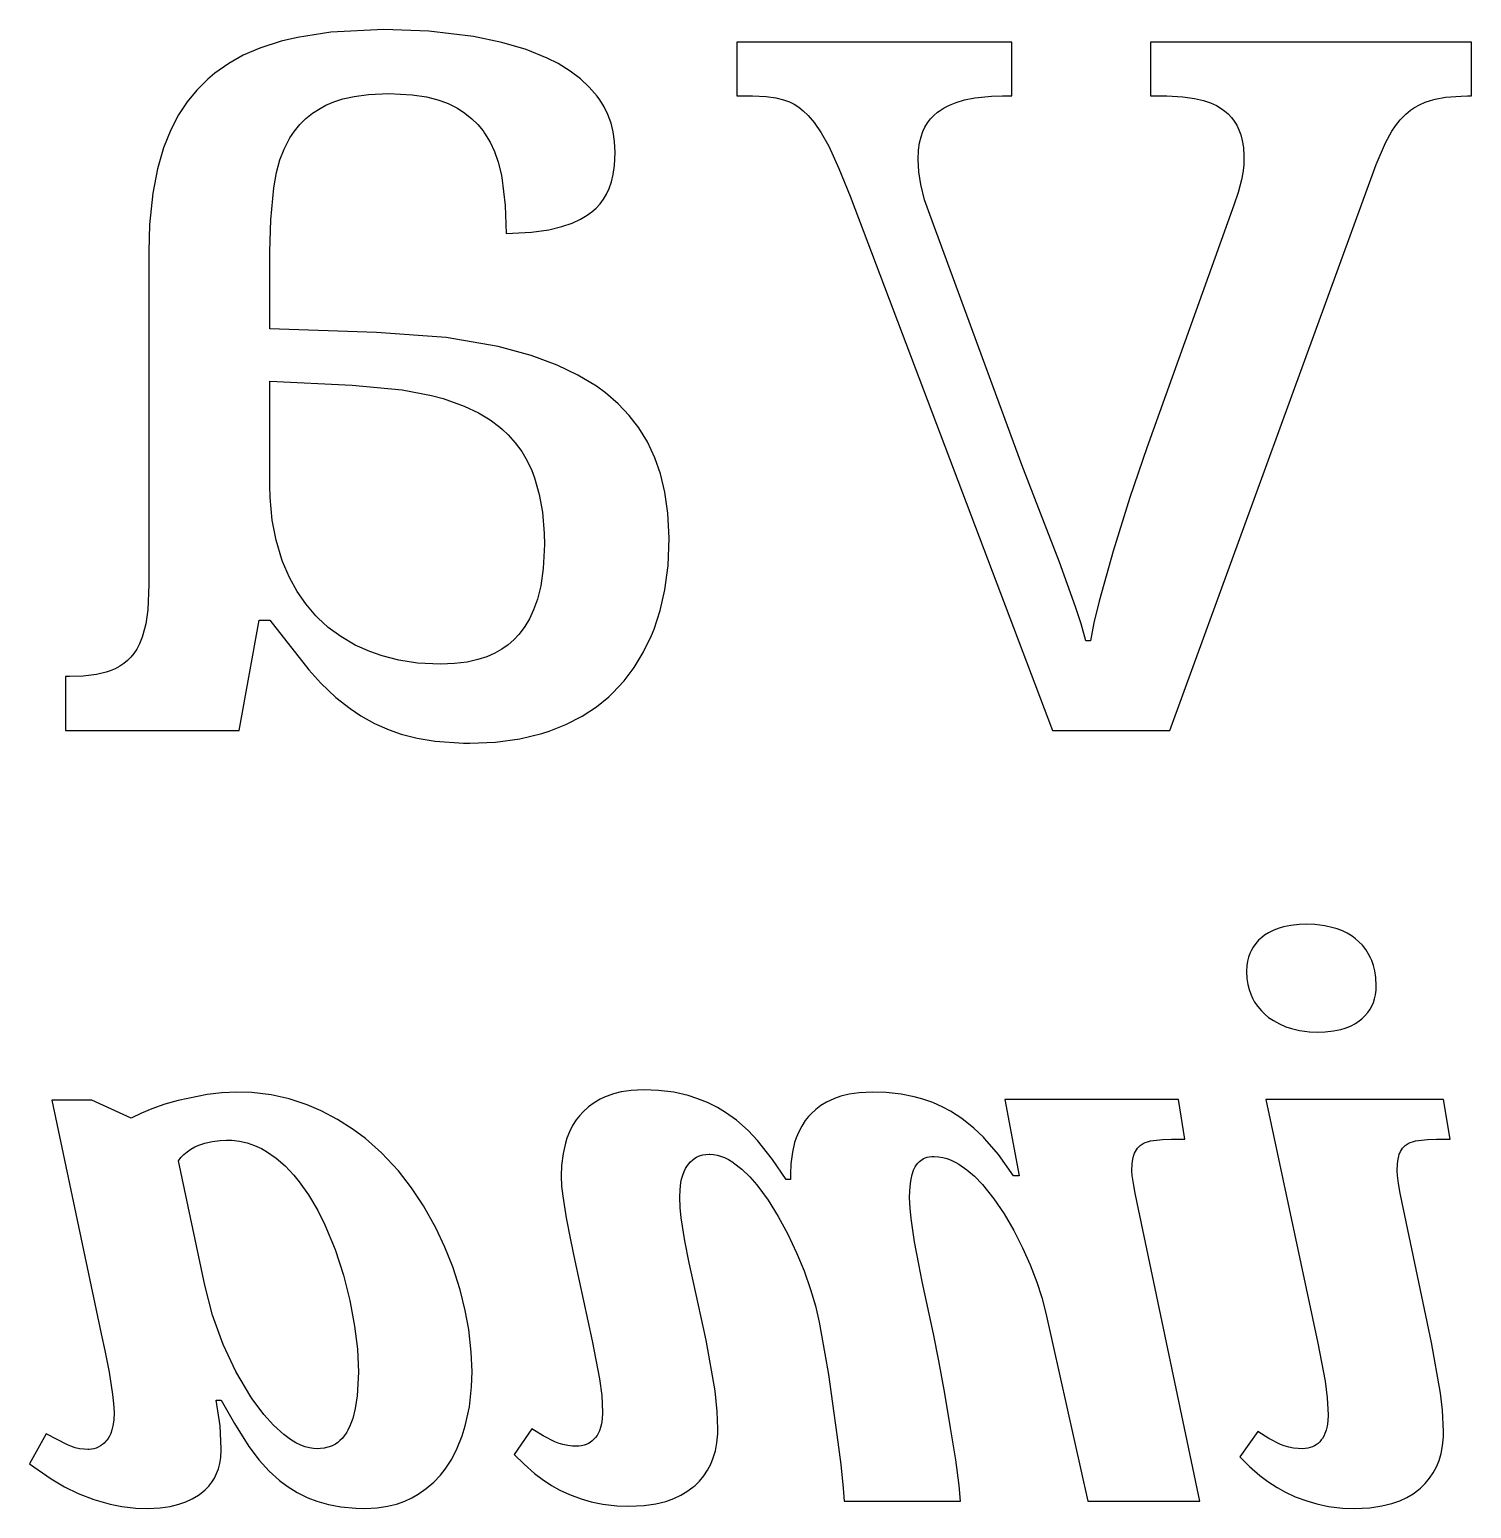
# Model space of a CAD drawing. Header units: millimetres. Extents: x -86 to 88, y -26 to 27.
# Drawn here: x -23.59 to 13.85, y -22.19 to 16.2 of the extents above; entities that cross this region are included whole.
import ezdxf

# ---------------------------------------------------------------- set-up
doc = ezdxf.new("R2010")
doc.units = ezdxf.units.MM

msp = doc.modelspace()

# ---------------------------------------------------------------- linework, layer by layer
for p, q in [((-15.77235, 16.12771), (-16.63456, 15.99471)), ((-14.39062, 16.19791), (-15.77235, 16.12771)), ((-13.22156, 16.15555), (-14.39062, 16.19791)), ((-12.05989, 16.01822), (-13.22156, 16.15555)), ((-17.05729, 15.89583), (-17.6107, 15.71854)), ((-16.63456, 15.99471), (-17.05729, 15.89583)), ((-11.32487, 15.86645), (-12.05989, 16.01822)), ((-10.69252, 15.67689), (-11.32487, 15.86645)), ((1.91666, 15.86979), (-5.22916, 15.86979)), ((-5.22916, 15.86979), (-5.22916, 14.47395)), ((1.91666, 14.47395), (1.91666, 15.86979)), ((5.51562, 15.86979), (5.51562, 14.47395)), ((13.84895, 15.86979), (5.51562, 15.86979)), ((13.84895, 14.47395), (13.84895, 15.86979)), ((-18.0429, 15.52974), (-18.41758, 15.32024)), ((-17.6107, 15.71854), (-18.0429, 15.52974)), ((-10.14843, 15.45572), (-10.69252, 15.67689)), ((-9.86889, 15.31331), (-10.14843, 15.45572)), ((-18.78082, 15.06466), (-18.96354, 14.91145)), ((-18.41758, 15.32024), (-18.78082, 15.06466)), ((-9.55415, 15.1187), (-9.86889, 15.31331)), ((-9.28898, 14.91701), (-9.55415, 15.1187)), ((-19.2508, 14.62594), (-19.49708, 14.3233)), ((-18.96354, 14.91145), (-19.2508, 14.62594)), ((-9.06265, 14.70671), (-9.28898, 14.91701)), ((-8.85677, 14.47135), (-9.06265, 14.70671)), ((-19.49708, 14.3233), (-19.72016, 13.98445)), ((-16.04705, 14.15314), (-15.89583, 14.23437)), ((-15.89583, 14.23437), (-15.68681, 14.32456)), ((-15.68681, 14.32456), (-15.45346, 14.39944)), ((-15.45346, 14.39944), (-15.16116, 14.46477)), ((-15.16116, 14.46477), (-14.78692, 14.51418)), ((-14.78692, 14.51418), (-14.26041, 14.53645)), ((-14.26041, 14.53645), (-13.65973, 14.50671)), ((-13.65973, 14.50671), (-13.28139, 14.44916)), ((-13.28139, 14.44916), (-12.99265, 14.37646)), ((-12.99265, 14.37646), (-12.76658, 14.29569)), ((-12.76658, 14.29569), (-12.70312, 14.26822)), ((-12.70312, 14.26822), (-12.47899, 14.15378)), ((-8.78756, 14.37799), (-8.85677, 14.47135)), ((-8.67084, 14.19152), (-8.78756, 14.37799)), ((-5.22916, 14.47395), (-4.8177, 14.47395)), ((-4.8177, 14.47395), (-4.46659, 14.45822)), ((-4.46659, 14.45822), (-4.21149, 14.42221)), ((-4.21149, 14.42221), (-4.01416, 14.37463)), ((-4.01416, 14.37463), (-3.98958, 14.36718)), ((-3.98958, 14.36718), (-3.85692, 14.3179)), ((-3.85692, 14.3179), (-3.73563, 14.25757)), ((-3.73563, 14.25757), (-3.61761, 14.18308)), ((0.15393, 14.16682), (0.29757, 14.23973)), ((0.29757, 14.23973), (0.47159, 14.30843)), ((0.47159, 14.30843), (0.68638, 14.37116)), ((0.68638, 14.37116), (0.95809, 14.42467)), ((0.95809, 14.42467), (1.38765, 14.46702)), ((1.38765, 14.46702), (1.67187, 14.47395)), ((1.67187, 14.47395), (1.91666, 14.47395)), ((5.51562, 14.47395), (5.9375, 14.47395)), ((5.9375, 14.47395), (6.35662, 14.45511)), ((6.35662, 14.45511), (6.66016, 14.41215)), ((6.66016, 14.41215), (6.89285, 14.35606)), ((6.89285, 14.35606), (7.0768, 14.29238)), ((7.0768, 14.29238), (7.22618, 14.22377)), ((7.22618, 14.22377), (7.35027, 14.15136)), ((12.36917, 14.17095), (12.50313, 14.24656)), ((12.50313, 14.24656), (12.64335, 14.30983)), ((12.64335, 14.30983), (12.78868, 14.36026)), ((12.78868, 14.36026), (12.90364, 14.39062)), ((12.90364, 14.39062), (13.17626, 14.43963)), ((13.17626, 14.43963), (13.58625, 14.47151)), ((13.58625, 14.47151), (13.75, 14.47395)), ((13.75, 14.47395), (13.84895, 14.47395)), ((-19.72016, 13.98445), (-19.92235, 13.5993)), ((-16.57402, 13.7329), (-16.4184, 13.88594)), ((-16.4184, 13.88594), (-16.2443, 14.02529)), ((-16.2443, 14.02529), (-16.04705, 14.15314)), ((-12.47899, 14.15378), (-12.28788, 14.03127)), ((-12.28788, 14.03127), (-12.10477, 13.88512)), ((-12.10477, 13.88512), (-11.94917, 13.7306)), ((-8.57202, 13.98907), (-8.67084, 14.19152)), ((-8.49108, 13.76497), (-8.57202, 13.98907)), ((-3.61761, 14.18308), (-3.50066, 14.09185)), ((-3.50066, 14.09185), (-3.36979, 13.96614)), ((-3.36979, 13.96614), (-3.21964, 13.78841)), ((-0.27192, 13.78073), (-0.19566, 13.8815)), ((-0.19566, 13.8815), (-0.11163, 13.97111)), ((-0.11163, 13.97111), (-0.01829, 14.05206)), ((-0.01829, 14.05206), (0.02343, 14.08333)), ((0.02343, 14.08333), (0.15393, 14.16682)), ((7.35027, 14.15136), (7.44531, 14.08333)), ((7.44531, 14.08333), (7.53377, 14.00661)), ((7.53377, 14.00661), (7.61782, 13.91718)), ((7.61782, 13.91718), (7.69115, 13.82074)), ((7.69115, 13.82074), (7.75541, 13.7154)), ((11.87337, 13.69762), (12.00034, 13.85527)), ((12.00034, 13.85527), (12.14298, 13.99891)), ((12.14298, 13.99891), (12.27054, 14.10454)), ((12.27054, 14.10454), (12.36917, 14.17095)), ((-19.92235, 13.5993), (-20.11198, 13.1302)), ((-16.83072, 13.38802), (-16.71423, 13.56285)), ((-16.71423, 13.56285), (-16.57402, 13.7329)), ((-11.94917, 13.7306), (-11.81533, 13.56612)), ((-11.81533, 13.56612), (-11.77604, 13.51041)), ((-11.77604, 13.51041), (-11.63434, 13.27595)), ((-8.43562, 13.54153), (-8.49108, 13.76497)), ((-8.39902, 13.29145), (-8.43562, 13.54153)), ((-3.21964, 13.78841), (-3.03518, 13.51902)), ((-3.03518, 13.51902), (-2.84114, 13.16927)), ((-0.44347, 13.41265), (-0.39589, 13.5478)), ((-0.39589, 13.5478), (-0.34096, 13.66554)), ((-0.34096, 13.66554), (-0.27192, 13.78073)), ((7.75541, 13.7154), (7.81154, 13.5985)), ((7.81154, 13.5985), (7.85965, 13.46651)), ((7.85965, 13.46651), (7.89897, 13.31463)), ((11.61491, 13.26057), (11.78125, 13.55989)), ((11.78125, 13.55989), (11.87337, 13.69762)), ((-20.11198, 13.1302), (-20.2724, 12.57951)), ((-17.09137, 12.81346), (-16.98333, 13.0932)), ((-16.98333, 13.0932), (-16.86144, 13.33529)), ((-16.86144, 13.33529), (-16.83072, 13.38802)), ((-11.63434, 13.27595), (-11.51961, 13.03217)), ((-8.38541, 13.0052), (-8.39902, 13.29145)), ((-2.84114, 13.16927), (-2.57486, 12.59309)), ((-0.52083, 12.82812), (-0.50987, 13.06395)), ((-0.50987, 13.06395), (-0.48238, 13.25421)), ((-0.48238, 13.25421), (-0.44347, 13.41265)), ((7.89897, 13.31463), (7.92761, 13.13625)), ((7.92761, 13.13625), (7.94199, 12.92196)), ((11.375, 12.69791), (11.61491, 13.26057)), ((-17.18285, 12.48406), (-17.09137, 12.81346)), ((-11.51961, 13.03217), (-11.4231, 12.76019)), ((-11.4231, 12.76019), (-11.34614, 12.45117)), ((-8.43645, 12.43948), (-8.4017, 12.67378)), ((-8.4017, 12.67378), (-8.38541, 13.0052)), ((-0.49962, 12.50093), (-0.52083, 12.82812)), ((6.02083, -2), (11.375, 12.69791)), ((7.93586, 12.68067), (7.91184, 12.47501)), ((7.9427, 12.85937), (7.93586, 12.68067)), ((7.94199, 12.92196), (7.9427, 12.85937)), ((-20.2724, 12.57951), (-20.39311, 11.94882)), ((-17.2526, 12.08593), (-17.18285, 12.48406)), ((-11.34614, 12.45117), (-11.32812, 12.35416)), ((-11.32812, 12.35416), (-11.24012, 11.63267)), ((-8.48475, 12.24256), (-8.43645, 12.43948)), ((-2.57486, 12.59309), (-2.28125, 11.86979)), ((-0.44774, 12.17712), (-0.49962, 12.50093)), ((7.87777, 12.29943), (7.78869, 11.96747)), ((7.91184, 12.47501), (7.87777, 12.29943)), ((-20.39311, 11.94882), (-20.47482, 11.13963)), ((-17.32671, 11.26325), (-17.2526, 12.08593)), ((-8.68978, 11.79372), (-8.61216, 11.92553)), ((-8.61216, 11.92553), (-8.54376, 12.07349)), ((-8.54376, 12.07349), (-8.48475, 12.24256)), ((-0.34888, 11.78103), (-0.44774, 12.17712)), ((7.78869, 11.96747), (7.68208, 11.6407)), ((-11.24012, 11.63267), (-11.21354, 10.90625)), ((-8.99074, 11.46331), (-8.87683, 11.56486)), ((-8.87683, 11.56486), (-8.77741, 11.67441)), ((-8.77741, 11.67441), (-8.68978, 11.79372)), ((-2.28125, 11.86979), (2.97395, -2)), ((-0.21334, 11.39591), (-0.34888, 11.78103)), ((7.68208, 11.6407), (5.41658, 5.33856)), ((-20.47482, 11.13963), (-20.49479, 10.4375)), ((-17.34862, 10.4375), (-17.32671, 11.26325)), ((-9.76668, 11.08376), (-9.49889, 11.17679)), ((-9.49889, 11.17679), (-9.28362, 11.27591)), ((-9.28362, 11.27591), (-9.10937, 11.3776)), ((-9.10937, 11.3776), (-8.99074, 11.46331)), ((2.17707, 4.90103), (-0.21334, 11.39591)), ((-11.21354, 10.90625), (-10.56118, 10.93602)), ((-10.56118, 10.93602), (-10.10919, 11.00073)), ((-10.10919, 11.00073), (-9.76668, 11.08376)), ((-20.49479, 10.4375), (-20.49479, 1.79166)), ((-17.34895, 8.43229), (-17.34862, 10.4375)), ((-14.58333, 8.33333), (-17.34895, 8.43229)), ((-12.76976, 8.20227), (-14.58333, 8.33333)), ((-11.41977, 7.97108), (-12.76976, 8.20227)), ((-10.56612, 7.73863), (-11.41977, 7.97108)), ((-9.89357, 7.48868), (-10.56612, 7.73863)), ((-9.35293, 7.22905), (-9.89357, 7.48868)), ((-17.34895, 4.36458), (-17.34895, 7.0677)), ((-17.34895, 7.0677), (-15.21875, 6.96875)), ((-15.21875, 6.96875), (-13.91862, 6.847)), ((-8.87239, 6.9375), (-9.35293, 7.22905)), ((-8.63623, 6.76548), (-8.87239, 6.9375)), ((-13.91862, 6.847), (-13.1588, 6.70032)), ((-13.1588, 6.70032), (-12.85156, 6.61718)), ((-12.85156, 6.61718), (-12.3093, 6.42425)), ((-8.31065, 6.48514), (-8.63623, 6.76548)), ((-12.3093, 6.42425), (-11.93457, 6.24555)), ((-11.93457, 6.24555), (-11.63161, 6.06301)), ((-8.02518, 6.18406), (-8.31065, 6.48514)), ((-7.77299, 5.85607), (-8.02518, 6.18406)), ((-11.63161, 6.06301), (-11.38273, 5.87776)), ((-11.38273, 5.87776), (-11.3151, 5.82031)), ((-11.3151, 5.82031), (-11.16599, 5.68076)), ((-7.54992, 5.49205), (-7.77299, 5.85607)), ((-11.16599, 5.68076), (-10.97794, 5.47231)), ((-10.97794, 5.47231), (-10.81121, 5.24643)), ((-7.35539, 5.08062), (-7.54992, 5.49205)), ((-10.81121, 5.24643), (-10.66744, 5.0053)), ((-10.66744, 5.0053), (-10.54799, 4.75123)), ((-7.20919, 4.66489), (-7.35539, 5.08062)), ((5.41658, 5.33856), (4.97923, 4.04685)), ((-10.54799, 4.75123), (-10.47656, 4.55989)), ((-7.09322, 4.19142), (-7.20919, 4.66489)), ((2.65885, 3.64583), (2.17707, 4.90103)), ((-17.342, 4.05082), (-17.34895, 4.36458)), ((-10.47656, 4.55989), (-10.35711, 4.133)), ((-17.28819, 3.4629), (-17.342, 4.05082)), ((-10.35711, 4.133), (-10.27551, 3.67078)), ((-7.01413, 3.64017), (-7.09322, 4.19142)), ((4.97923, 4.04685), (4.5469, 2.65624)), ((-17.18992, 2.94445), (-17.28819, 3.4629)), ((-10.27551, 3.67078), (-10.22928, 3.11284)), ((-6.98437, 2.99479), (-7.01413, 3.64017)), ((3.14838, 2.36977), (2.65885, 3.64583)), ((-10.22928, 3.11284), (-10.22395, 2.83333)), ((-17.04166, 2.44531), (-17.18992, 2.94445)), ((-10.22395, 2.83333), (-10.25371, 2.20484)), ((-7.01287, 2.28422), (-6.98437, 2.99479)), ((-17.01998, 2.3857), (-17.04166, 2.44531)), ((-16.84353, 1.97291), (-17.01998, 2.3857)), ((3.57, 1.21603), (3.14838, 2.36977)), ((4.5469, 2.65624), (4.17968, 1.36197)), ((-16.6453, 1.61282), (-16.84353, 1.97291)), ((-10.25371, 2.20484), (-10.31901, 1.7602)), ((-7.0941, 1.6507), (-7.01287, 2.28422)), ((-20.49479, 1.79166), (-20.52458, 1.13611)), ((-16.4217, 1.28863), (-16.6453, 1.61282)), ((-10.31901, 1.7602), (-10.40507, 1.41178)), ((-7.21273, 1.12121), (-7.0941, 1.6507)), ((-16.15625, 0.97916), (-16.4217, 1.28863)), ((-10.40507, 1.41178), (-10.50417, 1.13094)), ((3.71599, 0.77548), (3.57, 1.21603)), ((4.17968, 1.36197), (4.04101, 0.79752)), ((-20.57658, 0.77563), (-20.60677, 0.63802)), ((-20.52458, 1.13611), (-20.57658, 0.77563)), ((-18.15104, -2), (-17.6302, 0.86458)), ((-17.6302, 0.86458), (-17.34866, 0.86458)), ((-17.34866, 0.86458), (-16.34107, -0.41921)), ((-16.10659, 0.92823), (-16.15625, 0.97916)), ((-15.83449, 0.68004), (-16.10659, 0.92823)), ((-10.61251, 0.89883), (-10.72855, 0.70283)), ((-10.50417, 1.13094), (-10.61251, 0.89883)), ((-7.375, 0.6302), (-7.21273, 1.12121)), ((3.83947, 0.32812), (3.71599, 0.77548)), ((4.04101, 0.79752), (3.95312, 0.32812)), ((-20.66963, 0.42542), (-20.73805, 0.25643)), ((-20.60677, 0.63802), (-20.66963, 0.42542)), ((-15.50939, 0.43967), (-15.83449, 0.68004)), ((-15.13637, 0.22191), (-15.50939, 0.43967)), ((-10.88281, 0.49739), (-11.01323, 0.35864)), ((-10.85186, 0.53461), (-10.88281, 0.49739)), ((-10.72855, 0.70283), (-10.85186, 0.53461)), ((-7.65612, 0.02404), (-7.44, 0.471)), ((-7.44, 0.471), (-7.375, 0.6302)), ((-20.88608, 0.00263), (-20.96354, -0.09375)), ((-20.8104, 0.11817), (-20.88608, 0.00263)), ((-20.73805, 0.25643), (-20.8104, 0.11817)), ((-14.7552, 0.04947), (-15.13637, 0.22191)), ((-14.43676, -0.06215), (-14.7552, 0.04947)), ((-11.51297, 0.00848), (-11.71855, -0.08137)), ((-11.33011, 0.111), (-11.51297, 0.00848)), ((-11.16479, 0.22703), (-11.33011, 0.111)), ((-11.01323, 0.35864), (-11.16479, 0.22703)), ((-7.89353, -0.36482), (-7.65612, 0.02404)), ((3.95312, 0.32812), (3.83947, 0.32812)), ((-21.25011, -0.33146), (-21.3683, -0.39489)), ((-21.14388, -0.25989), (-21.25011, -0.33146)), ((-21.04701, -0.17907), (-21.14388, -0.25989)), ((-20.96354, -0.09375), (-21.04701, -0.17907)), ((-14.00265, -0.17235), (-14.43676, -0.06215)), ((-13.5153, -0.24632), (-14.00265, -0.17235)), ((-12.92187, -0.27604), (-13.5153, -0.24632)), ((-12.55621, -0.26144), (-12.92187, -0.27604)), ((-12.22857, -0.21955), (-12.55621, -0.26144)), ((-11.95388, -0.15808), (-12.22857, -0.21955)), ((-11.71855, -0.08137), (-11.95388, -0.15808)), ((-8.15359, -0.70844), (-7.89353, -0.36482)), ((-22.55729, -0.59895), (-22.65625, -0.59895)), ((-22.65625, -0.59895), (-22.65625, -2)), ((-22.19907, -0.58566), (-22.55729, -0.59895)), ((-21.85593, -0.54213), (-22.19907, -0.58566)), ((-21.60677, -0.48437), (-21.85593, -0.54213)), ((-21.50201, -0.4505), (-21.60677, -0.48437)), ((-21.3683, -0.39489), (-21.50201, -0.4505)), ((-16.34107, -0.41921), (-16.02919, -0.76791)), ((-8.45572, -1.03125), (-8.15359, -0.70844)), ((-16.02919, -0.76791), (-15.63509, -1.13945)), ((-15.63509, -1.13945), (-15.26842, -1.42996)), ((-8.87057, -1.38045), (-8.55172, -1.12045)), ((-8.55172, -1.12045), (-8.45572, -1.03125)), ((-15.26842, -1.42996), (-14.98967, -1.61511)), ((-9.24497, -1.62646), (-8.87057, -1.38045)), ((-14.98967, -1.61511), (-14.63188, -1.81322)), ((-14.63188, -1.81322), (-14.25814, -1.97928)), ((-10.09895, -2.01041), (-9.66911, -1.84371)), ((-9.66911, -1.84371), (-9.24497, -1.62646)), ((-22.65625, -2), (-18.15104, -2)), ((-14.25814, -1.97928), (-13.9427, -2.09114)), ((-13.9427, -2.09114), (-13.52788, -2.20045)), ((-13.52788, -2.20045), (-13.05817, -2.2777)), ((-13.05817, -2.2777), (-12.32767, -2.32658)), ((-12.16145, -2.32812), (-11.49694, -2.29835)), ((-11.49694, -2.29835), (-10.86439, -2.20956)), ((-10.86439, -2.20956), (-10.2927, -2.07124)), ((-10.2927, -2.07124), (-10.09895, -2.01041)), ((2.97395, -2), (6.02083, -2)), ((-12.32767, -2.32658), (-12.16145, -2.32812)), ((8.5811, -7.24764), (8.47797, -7.31321)), ((8.71435, -7.1802), (8.5811, -7.24764)), ((8.85398, -7.12722), (8.71435, -7.1802)), ((8.9718, -7.09471), (8.85398, -7.12722)), ((9.15745, -7.0583), (8.9718, -7.09471)), ((9.37513, -7.03393), (9.15745, -7.0583)), ((9.56423, -7.0279), (9.37513, -7.03393)), ((9.78632, -7.03633), (9.56423, -7.0279)), ((10.04153, -7.06914), (9.78632, -7.03633)), ((10.25841, -7.1176), (10.04153, -7.06914)), ((10.36421, -7.14899), (10.25841, -7.1176)), ((10.4976, -7.19991), (10.36421, -7.14899)), ((10.62588, -7.26261), (10.4976, -7.19991)), ((10.74801, -7.33658), (10.62588, -7.26261)), ((8.18146, -7.62197), (8.13628, -7.69769)), ((8.2483, -7.5295), (8.18146, -7.62197)), ((8.32411, -7.44423), (8.2483, -7.5295)), ((8.4081, -7.36702), (8.32411, -7.44423)), ((8.47797, -7.31321), (8.4081, -7.36702)), ((10.83739, -7.40127), (10.74801, -7.33658)), ((10.91932, -7.47194), (10.83739, -7.40127)), ((11.01684, -7.57239), (10.91932, -7.47194)), ((11.10397, -7.68198), (11.01684, -7.57239)), ((8.03398, -7.98312), (8.0163, -8.10007)), ((8.05991, -7.88001), (8.03398, -7.98312)), ((8.09318, -7.78738), (8.05991, -7.88001)), ((8.13628, -7.69769), (8.09318, -7.78738)), ((11.17983, -7.79965), (11.10397, -7.68198)), ((11.23068, -7.89518), (11.17983, -7.79965)), ((11.26514, -7.97181), (11.23068, -7.89518)), ((11.30809, -8.09383), (11.26514, -7.97181)), ((8.0163, -8.10007), (8.00868, -8.25217)), ((8.00868, -8.25217), (8.01722, -8.43279)), ((8.01722, -8.43279), (8.03981, -8.58762)), ((11.34325, -8.23702), (11.30809, -8.09383)), ((11.36811, -8.40916), (11.34325, -8.23702)), ((11.37803, -8.62283), (11.36811, -8.40916)), ((8.03981, -8.58762), (8.07349, -8.72357)), ((8.07349, -8.72357), (8.11672, -8.84545)), ((11.35835, -8.85785), (11.37355, -8.73818)), ((11.37355, -8.73818), (11.37803, -8.62283)), ((8.11672, -8.84545), (8.16514, -8.94943)), ((8.16514, -8.94943), (8.2198, -9.0459)), ((8.2198, -9.0459), (8.30096, -9.16418)), ((8.30096, -9.16418), (8.39355, -9.27376)), ((11.21749, -9.2288), (11.25954, -9.15451)), ((11.25954, -9.15451), (11.3021, -9.06058)), ((11.3021, -9.06058), (11.33423, -8.96421)), ((11.33423, -8.96421), (11.35835, -8.85785)), ((8.39355, -9.27376), (8.49662, -9.37353)), ((8.49662, -9.37353), (8.58282, -9.44324)), ((8.58282, -9.44324), (8.70634, -9.52691)), ((8.70634, -9.52691), (8.86598, -9.61499)), ((10.83787, -9.60085), (10.93764, -9.53448)), ((10.93764, -9.53448), (11.00396, -9.48072)), ((11.00396, -9.48072), (11.08346, -9.40404)), ((11.08346, -9.40404), (11.15488, -9.31979)), ((11.15488, -9.31979), (11.21749, -9.2288)), ((8.86598, -9.61499), (9.03356, -9.6868)), ((9.03356, -9.6868), (9.17538, -9.73316)), ((9.17538, -9.73316), (9.38851, -9.7845)), ((9.38851, -9.7845), (9.6399, -9.81962)), ((9.6399, -9.81962), (9.85894, -9.82879)), ((9.85894, -9.82879), (10.05018, -9.82264)), ((10.05018, -9.82264), (10.27018, -9.79669)), ((10.27018, -9.79669), (10.45744, -9.75751)), ((10.45744, -9.75751), (10.57244, -9.72369)), ((10.57244, -9.72369), (10.70845, -9.66941)), ((10.70845, -9.66941), (10.83787, -9.60085)), ((-18.98111, -11.44689), (-19.7361, -11.60332)), ((-18.59572, -11.40049), (-18.98111, -11.44689)), ((-18.2079, -11.38454), (-18.59572, -11.40049)), ((-17.82014, -11.39759), (-18.2079, -11.38454)), ((-17.31532, -11.45668), (-17.82014, -11.39759)), ((-16.84852, -11.55905), (-17.31532, -11.45668)), ((-8.6467, -11.50759), (-8.77422, -11.56878)), ((-8.59728, -11.4866), (-8.6467, -11.50759)), ((-8.42987, -11.42812), (-8.59728, -11.4866)), ((-8.22572, -11.37837), (-8.42987, -11.42812)), ((-7.97121, -11.34194), (-8.22572, -11.37837)), ((-7.64105, -11.32682), (-7.97121, -11.34194)), ((-7.25768, -11.34127), (-7.64105, -11.32682)), ((-6.86285, -11.39014), (-7.25768, -11.34127)), ((-6.4911, -11.47417), (-6.86285, -11.39014)), ((-6.26256, -11.54684), (-6.4911, -11.47417)), ((-2.52242, -11.48906), (-2.69245, -11.5483)), ((-2.3134, -11.43837), (-2.52242, -11.48906)), ((-2.0479, -11.40055), (-2.3134, -11.43837)), ((-1.69531, -11.38454), (-2.0479, -11.40055)), ((-1.3521, -11.39509), (-1.69531, -11.38454)), ((-0.95692, -11.43815), (-1.3521, -11.39509)), ((-0.61972, -11.50272), (-0.95692, -11.43815)), ((-0.398, -11.56366), (-0.61972, -11.50272)), ((-21.97526, -11.59418), (-23.01128, -11.59418)), ((-23.01128, -11.59418), (-21.72914, -17.66145)), ((-20.95208, -12.05871), (-21.97526, -11.59418)), ((-20.41508, -11.81616), (-20.68827, -11.92707)), ((-20.07835, -11.70096), (-20.41508, -11.81616)), ((-19.7361, -11.60332), (-20.07835, -11.70096)), ((-16.38498, -11.71267), (-16.84852, -11.55905)), ((-16.02181, -11.86901), (-16.38498, -11.71267)), ((-15.59381, -12.09326), (-16.02181, -11.86901)), ((-9.21524, -11.89233), (-9.31085, -11.99648)), ((-9.0795, -11.76965), (-9.21524, -11.89233)), ((-8.93199, -11.66143), (-9.0795, -11.76965)), ((-8.77422, -11.56878), (-8.93199, -11.66143)), ((-5.99071, -11.65632), (-6.26256, -11.54684)), ((-5.72888, -11.78799), (-5.99071, -11.65632)), ((-5.52328, -11.91144), (-5.72888, -11.78799)), ((-3.17588, -11.83161), (-3.29825, -11.94432)), ((-3.04682, -11.73535), (-3.17588, -11.83161)), ((-2.89461, -11.64352), (-3.04682, -11.73535)), ((-2.71158, -11.5562), (-2.89461, -11.64352)), ((-2.69245, -11.5483), (-2.71158, -11.5562)), ((-0.13321, -11.65774), (-0.398, -11.56366)), ((0.12298, -11.77314), (-0.13321, -11.65774)), ((0.32523, -11.88256), (0.12298, -11.77314)), ((0.61372, -12.0712), (0.32523, -11.88256)), ((6.24045, -11.57595), (1.73177, -11.57595)), ((1.73177, -11.57595), (2.10243, -13.55989)), ((6.41059, -12.60894), (6.24045, -11.57595)), ((13.125, -11.57595), (8.50998, -11.57595)), ((8.50998, -11.57595), (9.85886, -17.89845)), ((13.29513, -12.60894), (13.125, -11.57595)), ((-20.68827, -11.92707), (-20.95208, -12.05871)), ((-15.18634, -12.35296), (-15.59381, -12.09326)), ((-9.49, -12.25497), (-9.57102, -12.41295)), ((-9.39425, -12.10545), (-9.49, -12.25497)), ((-9.31085, -11.99648), (-9.39425, -12.10545)), ((-5.23915, -12.11652), (-5.52328, -11.91144)), ((-4.93393, -12.38379), (-5.23915, -12.11652)), ((-3.54095, -12.26481), (-3.61997, -12.41397)), ((-3.44832, -12.1237), (-3.54095, -12.26481)), ((-3.36783, -12.02105), (-3.44832, -12.1237)), ((-3.29825, -11.94432), (-3.36783, -12.02105)), ((0.92613, -12.31954), (0.61372, -12.0712)), ((-19.04223, -12.70908), (-18.84609, -12.66247)), ((-18.84609, -12.66247), (-18.64619, -12.63639)), ((-18.64619, -12.63639), (-18.48133, -12.63049)), ((-18.48133, -12.63049), (-18.33553, -12.63488)), ((-18.33553, -12.63488), (-18.13642, -12.65851)), ((-18.13642, -12.65851), (-17.94085, -12.70272)), ((-14.87036, -12.59061), (-15.18634, -12.35296)), ((-14.45366, -12.96026), (-14.87036, -12.59061)), ((-9.63657, -12.57795), (-9.67659, -12.70921)), ((-9.57102, -12.41295), (-9.63657, -12.57795)), ((-4.69243, -12.63775), (-4.93393, -12.38379)), ((-4.29879, -13.1304), (-4.69243, -12.63775)), ((-3.68469, -12.56987), (-3.72487, -12.69399)), ((-3.61997, -12.41397), (-3.68469, -12.56987)), ((1.17578, -12.55729), (0.92613, -12.31954)), ((1.2162, -12.59913), (1.17578, -12.55729)), ((1.56828, -13.00751), (1.2162, -12.59913)), ((5.43764, -12.67257), (5.5145, -12.65178)), ((5.5145, -12.65178), (5.59027, -12.6378)), ((5.59027, -12.6378), (5.8252, -12.61494)), ((5.8252, -12.61494), (6.06119, -12.60916)), ((6.06119, -12.60916), (6.41059, -12.60894)), ((12.32219, -12.67257), (12.39905, -12.65178)), ((12.39905, -12.65178), (12.47482, -12.6378)), ((12.47482, -12.6378), (12.70975, -12.61494)), ((12.70975, -12.61494), (12.94574, -12.60916)), ((12.94574, -12.60916), (13.29513, -12.60894)), ((-19.66161, -13.08576), (-19.58434, -13.00382)), ((-19.58434, -13.00382), (-19.49996, -12.93125)), ((-19.49996, -12.93125), (-19.40685, -12.86643)), ((-19.40685, -12.86643), (-19.30258, -12.80838)), ((-19.30258, -12.80838), (-19.19835, -12.76237)), ((-19.19835, -12.76237), (-19.04223, -12.70908)), ((-17.94085, -12.70272), (-17.75094, -12.76703)), ((-17.75094, -12.76703), (-17.56875, -12.85075)), ((-17.56875, -12.85075), (-17.44227, -12.92339)), ((-17.44227, -12.92339), (-17.1888, -13.10087)), ((-14.01368, -13.43179), (-14.45366, -12.96026)), ((-9.73577, -12.97501), (-9.77575, -13.28775)), ((-9.67659, -12.70921), (-9.73577, -12.97501)), ((-6.27219, -13.07368), (-6.22306, -13.0502)), ((-6.22306, -13.0502), (-6.1683, -13.03039)), ((-6.1683, -13.03039), (-6.10613, -13.01452)), ((-6.10613, -13.01452), (-6.03411, -13.00327)), ((-6.03411, -13.00327), (-5.9415, -12.99788)), ((-5.9415, -12.99788), (-5.93055, -12.99783)), ((-5.93055, -12.99783), (-5.83319, -13.00313)), ((-5.83319, -13.00313), (-5.74056, -13.01807)), ((-5.74056, -13.01807), (-5.64647, -13.04319)), ((-5.64647, -13.04319), (-5.5489, -13.0799)), ((-3.78416, -12.94612), (-3.82409, -13.24333)), ((-3.72487, -12.69399), (-3.78416, -12.94612)), ((1.95963, -13.55989), (1.56828, -13.00751)), ((5.05832, -13.12747), (5.07789, -13.04363)), ((5.07789, -13.04363), (5.09201, -12.99934)), ((5.09201, -12.99934), (5.1039, -12.9681)), ((5.1039, -12.9681), (5.12416, -12.92352)), ((5.12416, -12.92352), (5.14877, -12.88118)), ((5.14877, -12.88118), (5.17749, -12.84151)), ((5.17749, -12.84151), (5.21003, -12.80491)), ((5.21003, -12.80491), (5.24607, -12.77175)), ((5.24607, -12.77175), (5.27278, -12.75173)), ((5.27278, -12.75173), (5.32145, -12.7218)), ((5.32145, -12.7218), (5.37442, -12.69613)), ((5.37442, -12.69613), (5.43764, -12.67257)), ((11.94287, -13.12747), (11.96244, -13.04363)), ((11.96244, -13.04363), (11.97656, -12.99934)), ((11.97656, -12.99934), (11.98845, -12.9681)), ((11.98845, -12.9681), (12.00871, -12.92352)), ((12.00871, -12.92352), (12.03332, -12.88118)), ((12.03332, -12.88118), (12.06204, -12.84151)), ((12.06204, -12.84151), (12.09458, -12.80491)), ((12.09458, -12.80491), (12.13062, -12.77175)), ((12.13062, -12.77175), (12.15733, -12.75173)), ((12.15733, -12.75173), (12.20599, -12.7218)), ((12.20599, -12.7218), (12.25897, -12.69613)), ((12.25897, -12.69613), (12.32219, -12.67257)), ((-19.72699, -13.171), (-19.66161, -13.08576)), ((-19.04351, -16.39759), (-19.72699, -13.171)), ((-17.1888, -13.10087), (-16.95647, -13.30211)), ((-16.95647, -13.30211), (-16.72657, -13.54446)), ((-13.67352, -13.87292), (-14.01368, -13.43179)), ((-9.77575, -13.28775), (-9.78596, -13.55989)), ((-6.59526, -13.44594), (-6.55806, -13.36842)), ((-6.55806, -13.36842), (-6.52684, -13.31568)), ((-6.52684, -13.31568), (-6.4804, -13.25141)), ((-6.4804, -13.25141), (-6.42744, -13.1924)), ((-6.42744, -13.1924), (-6.36855, -13.13931)), ((-6.36855, -13.13931), (-6.31944, -13.10264)), ((-6.31944, -13.10264), (-6.27219, -13.07368)), ((-5.5489, -13.0799), (-5.44568, -13.13062)), ((-5.44568, -13.13062), (-5.32757, -13.20377)), ((-5.32757, -13.20377), (-5.30924, -13.21658)), ((-5.30924, -13.21658), (-5.10044, -13.38191)), ((-5.10044, -13.38191), (-4.89191, -13.58246)), ((-3.94743, -13.65408), (-4.29879, -13.1304)), ((-3.82409, -13.24333), (-3.83399, -13.50216)), ((-0.67357, -13.51969), (-0.63806, -13.41252)), ((-0.63806, -13.41252), (-0.62117, -13.37286)), ((-0.62117, -13.37286), (-0.59355, -13.32043)), ((-0.59355, -13.32043), (-0.56079, -13.27105)), ((-0.56079, -13.27105), (-0.52323, -13.22522)), ((-0.52323, -13.22522), (-0.48123, -13.18342)), ((-0.48123, -13.18342), (-0.44813, -13.15581)), ((-0.44813, -13.15581), (-0.41229, -13.13098)), ((-0.41229, -13.13098), (-0.37481, -13.1104)), ((-0.37481, -13.1104), (-0.33285, -13.09251)), ((-0.33285, -13.09251), (-0.28505, -13.07742)), ((-0.28505, -13.07742), (-0.2295, -13.06555)), ((-0.2295, -13.06555), (-0.16357, -13.05779)), ((-0.16357, -13.05779), (-0.10026, -13.05555)), ((-0.10026, -13.05555), (0.01307, -13.06173)), ((0.01307, -13.06173), (0.12085, -13.07912)), ((0.12085, -13.07912), (0.23026, -13.10834)), ((0.23026, -13.10834), (0.34364, -13.15101)), ((0.34364, -13.15101), (0.46352, -13.20994)), ((0.46352, -13.20994), (0.53927, -13.25455)), ((0.53927, -13.25455), (0.74347, -13.39821)), ((0.74347, -13.39821), (0.94245, -13.5698)), ((5.03428, -13.42621), (5.04201, -13.24645)), ((5.04343, -13.55077), (5.03428, -13.42621)), ((5.04201, -13.24645), (5.05832, -13.12747)), ((11.91883, -13.42621), (11.92656, -13.24645)), ((11.92798, -13.55077), (11.91883, -13.42621)), ((11.92656, -13.24645), (11.94287, -13.12747)), ((-16.72657, -13.54446), (-16.59158, -13.71028)), ((-16.59158, -13.71028), (-16.3527, -14.04851)), ((-9.78596, -13.55989), (-9.77587, -13.82333)), ((-6.69985, -13.91929), (-6.67628, -13.73005)), ((-6.67628, -13.73005), (-6.66034, -13.64555)), ((-6.66034, -13.64555), (-6.63243, -13.54423)), ((-6.63243, -13.54423), (-6.59526, -13.44594)), ((-4.89191, -13.58246), (-4.70616, -13.79231)), ((-4.70616, -13.79231), (-4.41046, -14.18888)), ((-3.8342, -13.65408), (-3.94743, -13.65408)), ((-3.83399, -13.50216), (-3.8342, -13.65408)), ((-0.73318, -13.94321), (-0.7184, -13.75891)), ((-0.7184, -13.75891), (-0.70298, -13.64705)), ((-0.70298, -13.64705), (-0.67357, -13.51969)), ((0.94245, -13.5698), (1.15147, -13.78624)), ((1.15147, -13.78624), (1.44765, -14.15425)), ((2.10243, -13.55989), (1.95963, -13.55989)), ((5.07229, -13.75433), (5.04343, -13.55077)), ((5.11631, -14.00499), (5.07229, -13.75433)), ((11.95684, -13.75433), (11.92798, -13.55077)), ((12.00086, -14.00499), (11.95684, -13.75433)), ((-16.3527, -14.04851), (-16.10758, -14.46057)), ((-13.36422, -14.34036), (-13.67352, -13.87292)), ((-9.77587, -13.82333), (-9.74795, -14.08549)), ((-9.74795, -14.08549), (-9.65841, -14.6506)), ((-6.70851, -14.10981), (-6.69985, -13.91929)), ((-6.69768, -14.3785), (-6.70851, -14.10981)), ((-4.41046, -14.18888), (-4.15038, -14.60971)), ((-0.73846, -14.12804), (-0.73318, -13.94321)), ((-0.72756, -14.399), (-0.73846, -14.12804)), ((1.44765, -14.15425), (1.71184, -14.54589)), ((5.16796, -14.26172), (5.11631, -14.00499)), ((12.05251, -14.26172), (12.00086, -14.00499)), ((-16.10758, -14.46057), (-15.92344, -14.8315)), ((-13.04503, -14.90541), (-13.36422, -14.34036)), ((-6.67019, -14.64602), (-6.69768, -14.3785)), ((-0.70013, -14.66881), (-0.72756, -14.399)), ((1.71184, -14.54589), (1.96453, -14.97797)), ((6.79947, -22), (5.16796, -14.26172)), ((12.81178, -17.88027), (12.05251, -14.26172)), ((-15.92344, -14.8315), (-15.6571, -15.4732)), ((-12.80453, -15.4117), (-13.04503, -14.90541)), ((-9.65841, -14.6506), (-9.5445, -15.22027)), ((-6.5807, -15.24457), (-6.67019, -14.64602)), ((-4.15038, -14.60971), (-3.9012, -15.07524)), ((-0.60915, -15.27191), (-0.70013, -14.66881)), ((-9.5445, -15.22027), (-9.43357, -15.76258)), ((-6.4668, -15.81879), (-6.5807, -15.24457)), ((-3.9012, -15.07524), (-3.67627, -15.55298)), ((-0.50431, -15.84765), (-0.60915, -15.27191)), ((1.96453, -14.97797), (2.192, -15.42385)), ((-15.6571, -15.4732), (-15.44021, -16.13327)), ((-12.602, -15.91833), (-12.80453, -15.4117)), ((-3.67627, -15.55298), (-3.48168, -16.02527)), ((2.192, -15.42385), (2.38889, -15.86567)), ((-12.40825, -16.5196), (-12.602, -15.91833)), ((-9.43357, -15.76258), (-8.98706, -17.84073)), ((-6.35896, -16.28516), (-6.4668, -15.81879)), ((-3.48168, -16.02527), (-3.31184, -16.50701)), ((-0.41626, -16.30339), (-0.50431, -15.84765)), ((2.38889, -15.86567), (2.56253, -16.31712)), ((-18.84066, -17.17786), (-19.04351, -16.39759)), ((-15.44021, -16.13327), (-15.27249, -16.79294)), ((-6.02504, -17.82255), (-6.35896, -16.28516)), ((-3.31184, -16.50701), (-3.18781, -16.92859)), ((-0.12144, -17.66143), (-0.41626, -16.30339)), ((2.56253, -16.31712), (2.69212, -16.71506)), ((-15.27249, -16.79294), (-15.15019, -17.46249)), ((-12.27761, -17.04932), (-12.40825, -16.5196)), ((2.69212, -16.71506), (2.79542, -17.12059)), ((-18.563, -17.93474), (-18.84066, -17.17786)), ((-12.18592, -17.54855), (-12.27761, -17.04932)), ((-3.18781, -16.92859), (-3.09255, -17.35757)), ((2.79542, -17.12059), (3.88585, -22)), ((-15.15019, -17.46249), (-15.0806, -18.05852)), ((-12.12062, -18.13259), (-12.18592, -17.54855)), ((-3.09255, -17.35757), (-2.94081, -18.17488)), ((-21.72914, -17.66145), (-21.63497, -18.08832)), ((-18.23641, -18.63285), (-18.563, -17.93474)), ((-8.98706, -17.84073), (-8.7896, -18.82814)), ((-5.79231, -19.14257), (-6.02504, -17.82255)), ((0.0212, -18.35873), (-0.12144, -17.66143)), ((9.85886, -17.89845), (10.05023, -18.89042)), ((13.04904, -19.19878), (12.81178, -17.88027)), ((-21.63497, -18.08832), (-21.52563, -18.65343)), ((-15.0806, -18.05852), (-15.05425, -18.65798)), ((-12.10112, -18.63975), (-12.12062, -18.13259)), ((-2.94081, -18.17488), (-2.84994, -18.71876)), ((0.17316, -19.2079), (0.0212, -18.35873)), ((-21.52563, -18.65343), (-21.43619, -19.23223)), ((-17.84635, -19.29752), (-18.23641, -18.63285)), ((-15.05425, -18.65798), (-15.08402, -19.27155)), ((-12.11367, -19.03731), (-12.10112, -18.63975)), ((-2.84994, -18.71876), (-2.74045, -19.46462)), ((-12.17127, -19.55462), (-12.11367, -19.03731)), ((-8.7896, -18.82814), (-8.73385, -19.26411)), ((-5.73876, -19.67844), (-5.79231, -19.14257)), ((10.05023, -18.89042), (10.106, -19.32257)), ((-21.43619, -19.23223), (-21.40933, -19.46706)), ((-21.40933, -19.46706), (-21.398, -19.70312)), ((-18.64367, -20.04793), (-18.74869, -19.37803)), ((-18.74869, -19.37803), (-18.61441, -19.37803)), ((-18.61441, -19.37803), (-18.27151, -19.98797)), ((-17.81317, -19.34725), (-17.84635, -19.29752)), ((-17.51138, -19.75165), (-17.81317, -19.34725)), ((-15.08402, -19.27155), (-15.13476, -19.59678)), ((-12.27734, -20.04947), (-12.17127, -19.55462)), ((-8.73385, -19.26411), (-8.71354, -19.70312)), ((-2.74045, -19.46462), (-2.62653, -20.2819)), ((0.32506, -20.10113), (0.17316, -19.2079)), ((10.106, -19.32257), (10.1263, -19.75781)), ((13.09796, -19.64027), (13.04904, -19.19878)), ((-21.40684, -19.90016), (-21.42717, -20.04399)), ((-21.398, -19.70312), (-21.40684, -19.90016)), ((-17.25653, -20.03229), (-17.51138, -19.75165)), ((-15.20181, -19.85627), (-15.26583, -20.03307)), ((-15.13476, -19.59678), (-15.20181, -19.85627)), ((-8.72106, -19.86829), (-8.73899, -19.99387)), ((-8.71354, -19.70312), (-8.72106, -19.86829)), ((-5.72092, -20.12847), (-5.73876, -19.67844)), ((10.1185, -19.92911), (10.10002, -20.05874)), ((10.1263, -19.75781), (10.1185, -19.92911)), ((13.125, -20.19531), (13.09796, -19.64027)), ((-23.1631, -20.25286), (-23.59167, -21.03099)), ((-22.60721, -20.54169), (-23.1631, -20.25286)), ((-21.51688, -20.31351), (-21.55153, -20.37289)), ((-21.48413, -20.24219), (-21.51688, -20.31351)), ((-21.45381, -20.15456), (-21.48413, -20.24219)), ((-21.42717, -20.04399), (-21.45381, -20.15456)), ((-18.61501, -20.64192), (-18.64367, -20.04793)), ((-18.27151, -19.98797), (-17.898, -20.57964)), ((-16.99262, -20.27126), (-17.25653, -20.03229)), ((-16.81907, -20.39964), (-16.99262, -20.27126)), ((-15.41462, -20.30155), (-15.47349, -20.37421)), ((-15.35351, -20.20898), (-15.41462, -20.30155)), ((-15.32616, -20.1605), (-15.35351, -20.20898)), ((-15.26583, -20.03307), (-15.32616, -20.1605)), ((-12.48438, -20.63012), (-12.35647, -20.30785)), ((-12.35647, -20.30785), (-12.27734, -20.04947)), ((-10.54517, -20.12789), (-11.01053, -20.794)), ((-10.25418, -20.30488), (-10.54517, -20.12789)), ((-9.95178, -20.46152), (-10.25418, -20.30488)), ((-8.85699, -20.3006), (-8.89431, -20.35177)), ((-8.82295, -20.24266), (-8.85699, -20.3006)), ((-8.79154, -20.17475), (-8.82295, -20.24266)), ((-8.7632, -20.09349), (-8.79154, -20.17475)), ((-8.73899, -19.99387), (-8.7632, -20.09349)), ((-5.74498, -20.48969), (-5.72369, -20.25472)), ((-5.72369, -20.25472), (-5.72092, -20.12847)), ((-2.62653, -20.2819), (-2.5278, -21.05512)), ((0.45873, -20.93208), (0.32506, -20.10113)), ((8.30381, -20.1947), (7.83534, -20.85178)), ((8.59065, -20.37352), (8.30381, -20.1947)), ((10.01406, -20.31387), (9.97941, -20.3729)), ((10.04612, -20.24449), (10.01406, -20.31387)), ((10.07515, -20.1612), (10.04612, -20.24449)), ((10.10002, -20.05874), (10.07515, -20.1612)), ((13.09956, -20.56601), (13.12167, -20.33336)), ((13.12167, -20.33336), (13.125, -20.19531)), ((-22.52234, -20.57804), (-22.60721, -20.54169)), ((-22.40893, -20.61562), (-22.52234, -20.57804)), ((-22.2924, -20.64193), (-22.40893, -20.61562)), ((-22.17386, -20.65673), (-22.2924, -20.64193)), ((-22.08159, -20.65988), (-22.17386, -20.65673)), ((-22.0475, -20.65946), (-22.08159, -20.65988)), ((-21.98526, -20.65425), (-22.0475, -20.65946)), ((-21.92391, -20.6426), (-21.98526, -20.65425)), ((-21.86409, -20.62465), (-21.92391, -20.6426)), ((-21.80645, -20.60059), (-21.86409, -20.62465)), ((-21.75163, -20.57067), (-21.80645, -20.60059)), ((-21.70021, -20.53523), (-21.75163, -20.57067)), ((-21.65274, -20.49464), (-21.70021, -20.53523)), ((-21.60974, -20.44935), (-21.65274, -20.49464)), ((-21.58789, -20.42317), (-21.60974, -20.44935)), ((-21.55153, -20.37289), (-21.58789, -20.42317)), ((-18.6274, -20.86716), (-18.61525, -20.67397)), ((-18.61525, -20.67397), (-18.61501, -20.64192)), ((-17.898, -20.57964), (-17.63143, -20.93712)), ((-16.67683, -20.48539), (-16.81907, -20.39964)), ((-16.54902, -20.54702), (-16.67683, -20.48539)), ((-16.43172, -20.59041), (-16.54902, -20.54702)), ((-16.3218, -20.61931), (-16.43172, -20.59041)), ((-16.21674, -20.63605), (-16.3218, -20.61931)), ((-16.1085, -20.64192), (-16.21674, -20.63605)), ((-16.03405, -20.63931), (-16.1085, -20.64192)), ((-15.93844, -20.6272), (-16.03405, -20.63931)), ((-15.84466, -20.60502), (-15.93844, -20.6272)), ((-15.75375, -20.57301), (-15.84466, -20.60502)), ((-15.68619, -20.54166), (-15.75375, -20.57301)), ((-15.65105, -20.52219), (-15.68619, -20.54166)), ((-15.5877, -20.47971), (-15.65105, -20.52219)), ((-15.53093, -20.43244), (-15.5877, -20.47971)), ((-15.47349, -20.37421), (-15.53093, -20.43244)), ((-12.62841, -20.91024), (-12.48438, -20.63012)), ((-9.86176, -20.4975), (-9.95178, -20.46152)), ((-9.74175, -20.53404), (-9.86176, -20.4975)), ((-9.61882, -20.55907), (-9.74175, -20.53404)), ((-9.49407, -20.57236), (-9.61882, -20.55907)), ((-9.39713, -20.57508), (-9.49407, -20.57236)), ((-9.32883, -20.57245), (-9.39713, -20.57508)), ((-9.25713, -20.56339), (-9.32883, -20.57245)), ((-9.19329, -20.54894), (-9.25713, -20.56339)), ((-9.13531, -20.52964), (-9.19329, -20.54894)), ((-9.08167, -20.50553), (-9.13531, -20.52964)), ((-9.0311, -20.47621), (-9.08167, -20.50553)), ((-8.98258, -20.44077), (-9.0311, -20.47621)), ((-8.9354, -20.39781), (-8.98258, -20.44077)), ((-8.89431, -20.35177), (-8.9354, -20.39781)), ((-5.83677, -20.87783), (-5.78355, -20.69491)), ((-5.78355, -20.69491), (-5.74498, -20.48969)), ((8.89109, -20.52837), (8.59065, -20.37352)), ((8.98227, -20.56412), (8.89109, -20.52837)), ((9.10365, -20.60059), (8.98227, -20.56412)), ((9.22788, -20.62565), (9.10365, -20.60059)), ((9.3539, -20.6391), (9.22788, -20.62565)), ((9.45182, -20.64192), (9.3539, -20.6391)), ((9.53412, -20.63797), (9.45182, -20.64192)), ((9.60232, -20.62796), (9.53412, -20.63797)), ((9.6632, -20.61288), (9.60232, -20.62796)), ((9.71861, -20.59315), (9.6632, -20.61288)), ((9.76999, -20.56874), (9.71861, -20.59315)), ((9.81854, -20.5392), (9.76999, -20.56874)), ((9.86521, -20.50353), (9.81854, -20.5392)), ((9.91064, -20.46028), (9.86521, -20.50353)), ((9.95008, -20.41406), (9.91064, -20.46028)), ((9.97941, -20.3729), (9.95008, -20.41406)), ((13.06048, -20.76906), (13.09956, -20.56601)), ((-23.59167, -21.03099), (-23.02955, -21.42583)), ((-18.68932, -21.1629), (-18.65281, -21.0241)), ((-18.65281, -21.0241), (-18.6274, -20.86716)), ((-17.63143, -20.93712), (-17.36845, -21.22602)), ((-12.79991, -21.17361), (-12.62841, -20.91024)), ((-11.01053, -20.794), (-10.75155, -21.04602)), ((-10.75155, -21.04602), (-10.47875, -21.28301)), ((-5.98448, -21.19785), (-5.90363, -21.04403)), ((-5.90363, -21.04403), (-5.83677, -20.87783)), ((-2.5278, -21.05512), (-2.46107, -21.66733)), ((0.5497, -21.6005), (0.45873, -20.93208)), ((7.83534, -20.85178), (8.08845, -21.10433)), ((8.08845, -21.10433), (8.35805, -21.33921)), ((12.94011, -21.11413), (13.007, -20.94992)), ((13.007, -20.94992), (13.06048, -20.76906)), ((-23.02955, -21.42583), (-22.68822, -21.62701)), ((-18.85963, -21.5106), (-18.79231, -21.40306)), ((-18.79231, -21.40306), (-18.73583, -21.28807)), ((-18.73583, -21.28807), (-18.68932, -21.1629)), ((-17.36845, -21.22602), (-17.10503, -21.46376)), ((-17.10503, -21.46376), (-16.90369, -21.61535)), ((-13.09649, -21.5121), (-12.92163, -21.32773)), ((-12.92163, -21.32773), (-12.79991, -21.17361)), ((-10.47875, -21.28301), (-10.28004, -21.43499)), ((-10.28004, -21.43499), (-10.03781, -21.59383)), ((-6.31944, -21.60199), (-6.19601, -21.48114)), ((-6.19601, -21.48114), (-6.08096, -21.34272)), ((-6.08096, -21.34272), (-5.98448, -21.19785)), ((8.35805, -21.33921), (8.55853, -21.49113)), ((8.55853, -21.49113), (8.80302, -21.64938)), ((12.64904, -21.54529), (12.7634, -21.40889)), ((12.7634, -21.40889), (12.85946, -21.26598)), ((12.85946, -21.26598), (12.94011, -21.11413)), ((-22.68822, -21.62701), (-22.33225, -21.801)), ((-22.33225, -21.801), (-21.92091, -21.96054)), ((-19.36803, -21.94278), (-19.2084, -21.84709)), ((-19.2084, -21.84709), (-19.13758, -21.79644)), ((-19.13758, -21.79644), (-19.03565, -21.71136)), ((-19.03565, -21.71136), (-18.93976, -21.61288)), ((-18.93976, -21.61288), (-18.85963, -21.5106)), ((-16.90369, -21.61535), (-16.64223, -21.77813)), ((-16.64223, -21.77813), (-16.36616, -21.91467)), ((-13.66883, -21.91948), (-13.49807, -21.82247)), ((-13.49807, -21.82247), (-13.28931, -21.6776)), ((-13.28931, -21.6776), (-13.09649, -21.5121)), ((-10.03781, -21.59383), (-9.81949, -21.71602)), ((-9.81949, -21.71602), (-9.57051, -21.83241)), ((-9.57051, -21.83241), (-9.27238, -21.94369)), ((-6.86121, -21.93454), (-6.67944, -21.85001)), ((-6.67944, -21.85001), (-6.52067, -21.75626)), ((-6.52067, -21.75626), (-6.36677, -21.64254)), ((-6.36677, -21.64254), (-6.31944, -21.60199)), ((-2.46107, -21.66733), (-2.43602, -22)), ((0.58333, -22), (0.5497, -21.6005)), ((8.80302, -21.64938), (9.02342, -21.77063)), ((9.02342, -21.77063), (9.27326, -21.88652)), ((12.17332, -21.90635), (12.33166, -21.8129)), ((12.33166, -21.8129), (12.48501, -21.69964)), ((12.48501, -21.69964), (12.52647, -21.66428)), ((12.52647, -21.66428), (12.64904, -21.54529)), ((-21.92091, -21.96054), (-21.49677, -22.08215)), ((-21.49677, -22.08215), (-21.19163, -22.1419)), ((-21.19163, -22.1419), (-20.83382, -22.18166)), ((-20.83382, -22.18166), (-20.523, -22.1914)), ((-20.523, -22.1914), (-20.19884, -22.17633)), ((-20.19884, -22.17633), (-19.93673, -22.13845)), ((-19.93673, -22.13845), (-19.71802, -22.08472)), ((-19.71802, -22.08472), (-19.53113, -22.01889)), ((-19.53113, -22.01889), (-19.36803, -21.94278)), ((-16.36616, -21.91467), (-16.13129, -22.00607)), ((-16.13129, -22.00607), (-15.83368, -22.09155)), ((-15.83368, -22.09155), (-15.5107, -22.15089)), ((-15.5107, -22.15089), (-15.11967, -22.1861)), ((-15.11967, -22.1861), (-14.88411, -22.1914)), ((-14.88411, -22.1914), (-14.569, -22.17649)), ((-14.569, -22.17649), (-14.29852, -22.13701)), ((-14.29852, -22.13701), (-14.06071, -22.0781)), ((-14.06071, -22.0781), (-13.84727, -22.00237)), ((-13.84727, -22.00237), (-13.66883, -21.91948)), ((-9.27238, -21.94369), (-9.00827, -22.01987)), ((-9.00827, -22.01987), (-8.70201, -22.08246)), ((-8.70201, -22.08246), (-8.34243, -22.12378)), ((-8.34243, -22.12378), (-8.02994, -22.13368)), ((-8.02994, -22.13368), (-7.63664, -22.11553)), ((-7.63664, -22.11553), (-7.32661, -22.07094)), ((-7.32661, -22.07094), (-7.07338, -22.00899)), ((-7.07338, -22.00899), (-6.86121, -21.93454)), ((-2.43602, -22), (0.58333, -22)), ((3.88585, -22), (6.79947, -22)), ((9.27326, -21.88652), (9.57186, -21.99841)), ((9.57186, -21.99841), (9.8361, -22.07616)), ((9.8361, -22.07616), (10.1408, -22.13963)), ((10.1408, -22.13963), (10.49875, -22.18147)), ((10.49875, -22.18147), (10.80989, -22.1914)), ((10.80989, -22.1914), (11.20966, -22.17299)), ((11.20966, -22.17299), (11.52328, -22.12793)), ((11.52328, -22.12793), (11.77844, -22.06556)), ((11.77844, -22.06556), (11.99145, -21.99087)), ((11.99145, -21.99087), (12.17332, -21.90635))]:
    msp.add_line(p, q)

doc.saveas('drawing.dxf')
